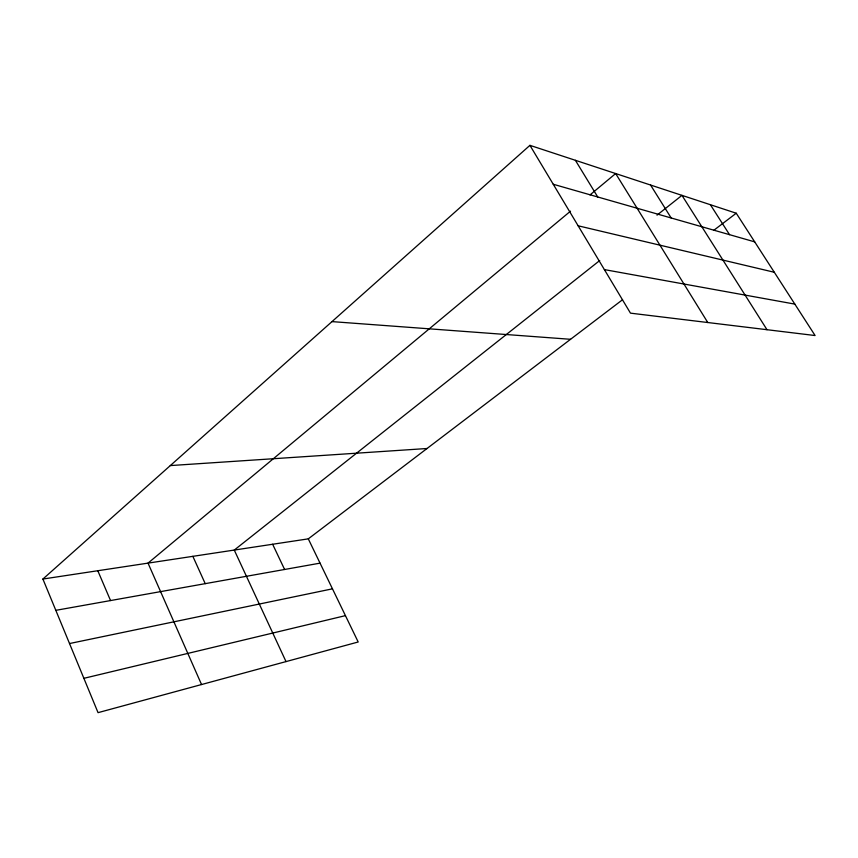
<?xml version="1.0" encoding="UTF-8"?>
<svg xmlns="http://www.w3.org/2000/svg" width="858" height="858" viewBox="0 0 858 858"><rect width="100%" height="100%" fill="white"/><g stroke="black" fill="none" stroke-linecap="round" stroke-linejoin="round"><path stroke-width="1.29" d="M42.9 579.043L308.29 538.856L358.194 641.988L98.048 712.655L42.9 579.043L529.933 145.345L736.239 213.224L815.1 335.542L630.48 313.149L529.933 145.345M570.516 211.154L148.026 563.127L201.544 684.545M590.014 194.916L615.658 173.552L707.775 322.522M599.721 260.532L234.277 550.075L286.014 661.604M657.003 215.154L681.971 195.367L766.998 329.708M308.29 538.856L622.543 299.732M713.877 230.244L736.239 213.224M83.88 678.324L345.442 615.636M69.519 643.543L332.475 588.824M55.813 610.338L320.045 563.148M170.313 465.583L427.027 448.509M331.992 321.611L570.549 339.296M604.397 269.605L794.83 304.107M578.142 225.793L774.302 272.265M553.249 184.256L754.708 241.87M710.392 204.719L729.536 234.674M650.557 185.038L671.181 217.986M575.396 160.307L597.747 196.986M272.64 544.262L284.599 569.476M192.857 556.338L205.223 583.655M97.801 570.731L110.553 600.568"/></g></svg>
